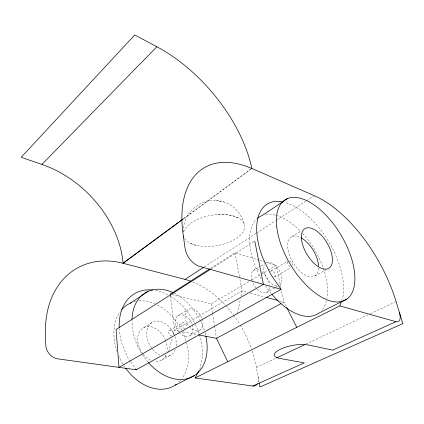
<?xml version="1.0" encoding="UTF-8"?>
<svg xmlns="http://www.w3.org/2000/svg" width="424" height="424" viewBox="0 0 424 424"><rect width="100%" height="100%" fill="white"/><g stroke="black" fill="none" stroke-linecap="round" stroke-linejoin="round"><path stroke-width="0.32" stroke-dasharray="2.12 1.59" d="M183.47 231.88C182.182 213.511 200.981 196.937 219.065 200.992M237.488 313.532L240.472 298.703M240.991 296.127L242.024 290.965L239.549 277.344M168.54 351.841L172.483 337.849M173.379 334.663L174.635 330.211L170.358 295.48M341.665 300.648L343.175 295.687L343.414 283.603A63.839 33.284 59.1 0 0 284.313 202.296M199.545 369.468L200.139 368.302L202.296 357.22A52.809 37.619 61.2 0 0 199.81 335.925M183.74 218.567L250.78 169.229M183.682 218.625L251.252 168.89M204.394 266.823L256.032 233.417M256.589 233.057L275.462 220.84M276.019 220.485L306.001 201.082M306.557 200.727L313.776 196.058M210.675 268.297L235.071 252.699L259.085 260.219M211.322 268.774L253.647 241.765M143.773 327.614L152.704 322.129M291.977 236.629L301.544 230.762M177.82 315.774L187.7 309.838M253.07 270.676L260.283 266.341M260.839 266.007L264.724 263.675M172.118 294.627L211.12 303.897L249.339 281.366M251.623 280.02L260.749 274.641M261.317 274.307L267.592 270.607M268.164 270.274L276.151 265.567L281.08 288.622M169.589 330.466L182.58 322.849M271.09 270.957L287.753 261.184M274.582 277.031L290.784 267.703M190.355 335.368L200.425 329.713M266.33 292.698L275.388 287.61M275.955 287.292L278.785 285.702M161.56 360.156L170.793 355.089M314.899 275.971L326.088 269.828M282.209 303.012L283.953 302.074L281.213 289.263M259.053 381.96L256.403 367.433L276.104 358.148M305.953 344.076L368.037 314.804M370.428 313.681L395.497 301.861M217.825 214.555L225.865 214.634L233.004 215.869L238.728 218.153M219.447 201.077C231.928 202.471 241.744 213.129 244.537 225.038M215.97 200.435L224.015 201.898M179.781 331.213L174.635 330.211L242.024 290.965L247.743 292.481M183.004 331.838L197.155 334.594M276.761 285.983L274.455 285.437A13.149 7.367 59.4 0 1 265.673 276.48A13.149 7.367 59.4 0 1 264.131 265.064M250.282 293.154L264.894 297.023M279.506 300.892L283.953 302.074L286.041 306.186M259.721 260.416L264.777 262M265.408 262.202L276.151 265.567M190.636 243.482L196.381 245.432M130.454 361.444L127.608 357.236L121.985 343.806A52.809 37.619 61.2 0 1 119.261 328.807M130.815 361.969L135.447 368.811M235.071 252.699L239.433 276.697M211.12 303.897L212.53 312.997M212.631 313.649L214.443 325.346M214.544 325.998L216.362 337.7M183.73 231.902A30.989 15.418 -9.5 0 1 229.797 215.148A30.989 15.418 -9.5 0 1 232.474 240.631A30.989 15.418 -9.5 0 1 184.387 238.177M192.851 282.008A88.934 61.03 63.9 0 1 225.409 305.291M225.849 305.773A88.934 61.03 63.9 0 1 233.269 314.741M233.651 315.255A88.934 61.03 63.9 0 1 239.83 324.429M240.169 324.985A88.934 61.03 63.9 0 1 251.368 348.613M252.211 351.083A88.934 61.03 63.9 0 1 256.403 367.433M155.369 290.408A52.809 37.619 61.2 0 1 167.692 294.775M170.496 296.371A52.809 37.619 61.2 0 1 195.082 323.925M195.374 324.508A52.809 37.619 61.2 0 1 199.63 335.31M258.174 377.153A10.499 6.583 65.6 0 1 258.121 381.929M271.175 293.387A56.567 30.406 59.2 0 1 265.334 285.495M261.195 278.764A56.567 30.406 59.2 0 1 256.509 219.134M265.647 214.586A56.567 30.406 59.2 0 1 275.632 215.233M276.252 215.403A56.567 30.406 59.2 0 1 300.828 231.546M302.635 233.47A56.567 30.406 59.2 0 1 326.989 298.183M326.448 300.754A56.567 30.406 59.2 0 1 321.419 310.728M318.631 267.963A22.779 11.808 59 0 1 303.653 274.153A22.779 11.808 59 0 1 287.758 247.526A22.779 11.808 59 0 1 300.409 237.445M202.184 318.933A11.824 7.897 60.5 0 1 196.402 330.821L194.054 330.243A11.824 7.897 60.5 0 1 185.118 318.095A11.824 7.897 60.5 0 1 190.848 308.842A11.824 7.897 60.5 0 1 201.76 317.804M269.584 287.467A12.943 7.468 59.5 0 1 264.29 293L261.979 292.486A12.943 7.468 59.5 0 1 257.183 289.189M256.075 287.97A12.943 7.468 59.5 0 1 252.179 281.096M252.01 280.582A12.943 7.468 59.5 0 1 259.085 270.051M261.921 271.715A12.943 7.468 59.5 0 1 269.489 284.7M290.175 266.802A3.583 1.924 59.2 0 1 287.7 261.725M289.396 260.824A3.583 1.924 59.2 0 1 292.502 266.182M266.929 262.366A13.149 7.367 59.4 0 1 279.543 271.132A13.149 7.367 59.4 0 1 279.368 285.431M270.454 271.821A3.503 1.961 59.4 0 1 274.556 273.067A3.503 1.961 59.4 0 1 273.485 277.1M172.001 335.983A3.048 2.131 61 0 1 168.699 332.702A3.048 2.131 61 0 1 171.328 330.524A3.048 2.131 61 0 1 173.268 334.934M185.06 328.457A3.106 2.12 60.7 0 1 181.716 325.102A3.106 2.12 60.7 0 1 184.323 322.929A3.106 2.12 60.7 0 1 186.316 327.408M192.22 324.667A11.655 7.945 60.7 0 1 186.322 336.502L183.979 335.951A11.655 7.945 60.7 0 1 179.447 332.776M178.652 331.865A11.655 7.945 60.7 0 1 178.059 315.615A11.655 7.945 60.7 0 1 191.807 323.554M148.087 362.191A48.108 33.703 61 0 1 141.828 353.69M141.478 353.123A48.108 33.703 61 0 1 131.981 320.443M174.158 293.175A48.108 33.703 61 0 1 200.472 320.777M200.764 321.371A48.108 33.703 61 0 1 204.394 330.519M205.121 333.01A48.108 33.703 61 0 1 205.741 335.522M124.937 367.147A46.804 33.962 61.5 0 1 123.161 364.433M122.822 363.882A46.804 33.962 61.5 0 1 118.699 355.853M117.072 351.65A46.804 33.962 61.5 0 1 120.289 311.476M133.936 301.835A46.804 33.962 61.5 0 1 137.689 301.072M138.961 300.934A46.804 33.962 61.5 0 1 154.675 303.695M157.558 305.041A46.804 33.962 61.5 0 1 182.251 331.245M182.532 331.828A46.804 33.962 61.5 0 1 186.353 341.993M186.523 342.603A46.804 33.962 61.5 0 1 182.124 378.484M180.539 380.487A46.804 33.962 61.5 0 1 178.26 382.803M166.118 354.607A18.55 13.441 61.4 0 1 154.479 361.402M150.562 360.204A18.55 13.441 61.4 0 1 143.36 354.533M142.978 354.061A18.55 13.441 61.4 0 1 142.899 328.123A18.55 13.441 61.4 0 1 165.212 339.645M165.44 340.191A18.55 13.441 61.4 0 1 166.892 351.856M175.308 349.519A18.804 13.393 61.2 0 1 163.712 356.293M159.784 355.058A18.804 13.393 61.2 0 1 152.523 349.281M151.384 347.807A18.804 13.393 61.2 0 1 152.592 322.192A18.804 13.393 61.2 0 1 174.725 335.532M175.128 336.651A18.804 13.393 61.2 0 1 176.061 346.747"/><path stroke-width="0.64" d="M341.288 301.883L339.894 305.911L195.067 377.969L252.815 386.02L304.273 362.902L279.49 358.354A19.515 6.254 -10.9 0 1 280.746 349.074A19.515 6.254 -10.9 0 1 308.089 344.935L332.697 350.134L395.968 321.71A12.466 5.607 62.1 0 0 399.419 312.509M198.951 370.64L195.067 377.969M156.859 46.735L134.731 34.969L21.2 157.315L41.944 164.417L156.859 46.735A121.556 68.407 49.4 0 1 251.84 168.445L314.332 195.697A107.076 53.546 60.8 0 1 396.096 301.581L402.8 323.634L259.97 387.017L259.281 383.227M183.21 218.959L123.093 263.209A98.829 74.47 44.5 0 0 41.944 164.417M282.405 201.872A63.839 33.284 59.1 0 0 262.816 257.972L270.486 273.946L281.048 289.327L136.258 369.781L57.749 358.842A12.974 10.732 56.2 0 1 45.76 344.754L45.495 332.538A95.628 72.202 61.1 0 1 123.024 263.267L183.147 219.017M130.385 303.134L148.056 291.383M287.917 198.363L262.064 215.556A56.567 30.406 59.2 0 0 257.516 218.233M123.024 263.267L184.959 279.395L203.838 267.184M209.567 269.002L170.199 294.171L170.358 295.48M210.765 269.129L116.081 329.538L119.001 367.375L263.426 284.361L254.76 241.055M198.443 334.843L216.463 338.352L281.043 303.637M175.218 385.14L194.415 375.516M346.901 299.042L318.641 313.214A56.567 30.406 59.2 0 1 272.023 294.41M276.702 357.861L304.761 344.638M266.166 297.362L278.234 300.558M281.048 289.327L199.566 266.367A16.192 10.118 56 0 1 185.081 248.406L183.099 234.297A117.13 65.619 58.8 0 1 251.787 168.498M339.894 305.911L395.968 321.71M135.802 369.336L136.258 369.781M286.64 307.363L296.795 327.355M216.463 338.352L227.741 361.714M184.959 279.395A88.934 61.03 63.9 0 1 190.413 281.086M183.815 237.117A30.989 15.418 -9.5 0 1 183.481 236.009M119.197 327.482A52.809 37.619 61.2 0 1 152.762 290.027M257.363 383.815A10.499 6.583 65.6 0 1 252.815 386.02M300.976 237.737A22.779 11.808 59 0 1 318.604 266.034M205.879 336.153A48.108 33.703 61 0 1 191.325 377.233A48.108 33.703 61 0 1 148.517 362.679M132.012 319.145A48.108 33.703 61 0 1 172.987 292.618M176.267 384.42A46.804 33.962 61.5 0 1 125.69 368.207M121.842 309.525A46.804 33.962 61.5 0 1 131.541 302.646M276.718 226.776A58.496 29.272 58.9 0 0 339.566 301.851A58.496 29.272 58.9 0 0 330.593 220.348A58.496 29.272 58.9 0 0 276.718 226.776M301.438 238.664A23.166 11.57 58.9 0 0 325.897 269.171A23.166 11.57 58.9 0 0 323.38 237.562A23.166 11.57 58.9 0 0 301.438 238.664"/></g></svg>
